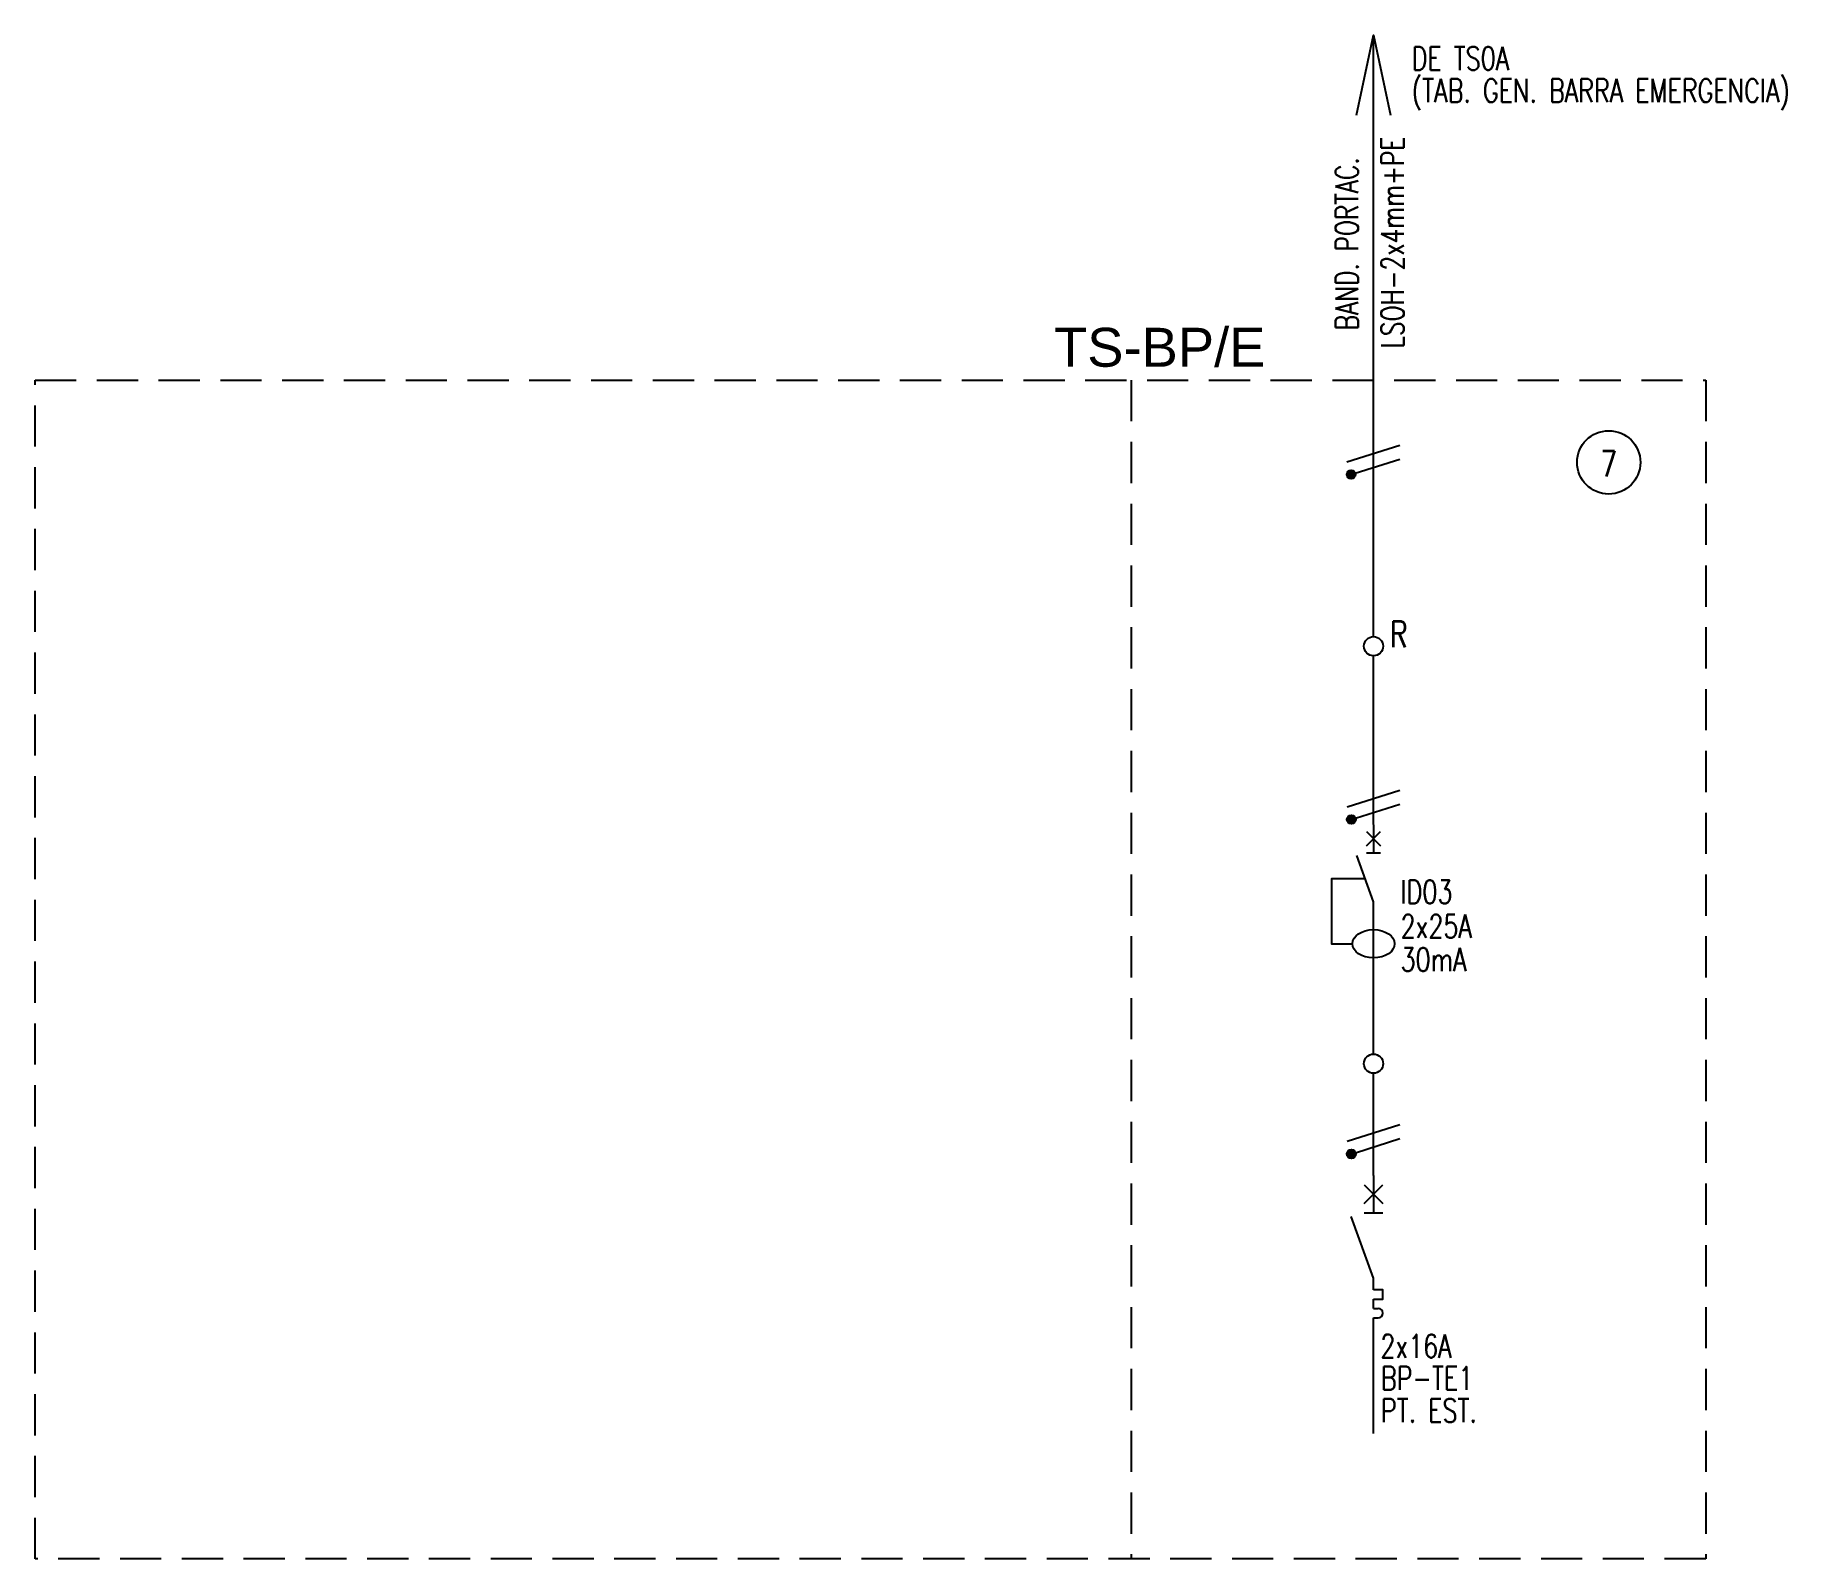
# Model space of a CAD drawing. Extents: x 3598.4 to 3611.9, y 1394.2 to 1406.
import ezdxf
from ezdxf.enums import TextEntityAlignment as Align

# ---------------------------------------------------------------- set-up
doc = ezdxf.new("R2010")
doc.units = 0
doc.linetypes.add('OCJ-ESQUEMAS UNIFILARES-CORREGIDOS IDO-REV.br$0$DASHED', pattern=[19.05, 12.7, -6.35])
for name, color, linetype in [('OCJ-ESQUEMAS UNIFILARES-CORREGIDOS IDO-REV.br$0$00-IE-CABLES', 10, 'Continuous'), ('OCJ-ESQUEMAS UNIFILARES-CORREGIDOS IDO-REV.br$0$01-ELE-APARATOS', 170, 'Continuous'), ('OCJ-ESQUEMAS UNIFILARES-CORREGIDOS IDO-REV.br$0$ELECTRIC', 4, 'Continuous'), ('OCJ-ESQUEMAS UNIFILARES-CORREGIDOS IDO-REV.br$0$TEXTO', 7, 'Continuous')]:
    doc.layers.add(name, color=color, linetype=linetype)
doc.styles.add('OCJ-ESQUEMAS UNIFILARES-CORREGIDOS IDO-REV.br$0$ARIAL', font='Arial.ttf', dxfattribs={"height": 0.2})
doc.styles.add('OCJ-ESQUEMAS UNIFILARES-CORREGIDOS IDO-REV.br$0$Electricidad', font='ROMANS.SHX', dxfattribs={"width": 0.75, "height": 0.175})

# ---------------------------------------------------------------- blocks, each defined once
blk = doc.blocks.new('OCJ-ESQUEMAS UNIFILARES-CORREGIDOS IDO-REV.br$0$Unif-Interruptor-Term')
for p, q in [((0, -1.013), (0.045, -1.013)), ((0, -1.103), (0.045, -1.103))]:
    blk.add_line(p, q)
for points in [[(-0.09, 0.177), (0.09, -0.003)], [(-0.09, -0.003), (0.09, 0.177)], [(0, 0.267), (0, -0.093)], [(0, -0.72), (-0.215, -0.128)], [(-0.09, -0.093), (0.09, -0.093)], [(0, -0.833), (0, -0.72)], [(0, -0.923), (0.09, -0.923), (0.09, -0.833), (0, -0.833)], [(0, -1.013), (0, -0.923)], [(0, -1.215), (0, -1.103)]]:
    blk.add_lwpolyline(points)
blk.add_arc((0.045, -1.058), 0.045, 270, 90)
blk = doc.blocks.new('OCJ-ESQUEMAS UNIFILARES-CORREGIDOS IDO-REV.br$0$Unif-Interruptor-Dif')
for points in [[(0, 0.177), (0, -0.093)], [(-0.068, 0.11), (0.068, -0.025)], [(-0.068, -0.025), (0.068, 0.11)], [(0, -0.565), (-0.162, -0.121)], [(-0.068, -0.093), (0.068, -0.093)], [(-0.081, -0.343), (-0.405, -0.343), (-0.405, -0.97), (-0.202, -0.97)], [(0, -1.308), (0, -0.565)]]:
    blk.add_lwpolyline(points)
blk.add_ellipse((0, -0.97), major_axis=(0.203, 0), ratio=0.670814)

msp = doc.modelspace()

# ---------------------------------------------------------------- hatches: boundary and pattern name
at = {"layer": 'OCJ-ESQUEMAS UNIFILARES-CORREGIDOS IDO-REV.br$0$00-IE-CABLES'}
for points in [[(3608.557, 1402.575, 1), (3608.612, 1402.615, 1)], [(3608.559, 1399.917, 1), (3608.614, 1399.957, 1)], [(3608.559, 1397.339, 1), (3608.614, 1397.379, 1)]]:
    msp.add_hatch(color=256, dxfattribs=at).paths.add_polyline_path(points)

# ---------------------------------------------------------------- linework, layer by layer
for p, q in [((3608.758, 1401.346), (3608.758, 1405.982)), ((3608.758, 1399.897), (3608.758, 1401.198)), ((3608.758, 1398.129), (3608.758, 1398.857)), ((3608.758, 1397.193), (3608.758, 1397.981)), ((3608.758, 1395.205), (3608.758, 1396.007))]:
    msp.add_line(p, q, dxfattribs=at)
for points in [[(3608.627, 1405.364), (3608.758, 1405.982), (3608.889, 1405.364)], [(3608.553, 1402.693), (3608.96, 1402.822)], [(3608.617, 1402.605), (3608.96, 1402.714)], [(3608.554, 1400.035), (3608.961, 1400.164)], [(3608.619, 1399.947), (3608.961, 1400.056)], [(3608.554, 1397.457), (3608.961, 1397.586)], [(3608.619, 1397.369), (3608.961, 1397.478)]]:
    msp.add_lwpolyline(points, dxfattribs=at)
for centre, radius in [((3608.585, 1402.595), 0.0338), ((3608.758, 1401.272), 0.0741), ((3608.587, 1399.937), 0.0338), ((3608.758, 1398.055), 0.0741), ((3608.587, 1397.359), 0.0338)]:
    msp.add_circle(centre, radius, dxfattribs=at)
at = {"layer": 'OCJ-ESQUEMAS UNIFILARES-CORREGIDOS IDO-REV.br$0$ELECTRIC', "linetype": 'OCJ-ESQUEMAS UNIFILARES-CORREGIDOS IDO-REV.br$0$DASHED', "ltscale": 0.025}
msp.add_lwpolyline([(3598.44, 1403.323), (3611.319, 1403.323), (3611.319, 1394.238), (3598.44, 1394.238)], close=True, dxfattribs=at)
msp.add_lwpolyline([(3606.889, 1403.323), (3606.889, 1394.238)], dxfattribs=at)
at = {"layer": 'OCJ-ESQUEMAS UNIFILARES-CORREGIDOS IDO-REV.br$0$TEXTO'}
msp.add_circle((3610.571, 1402.689), 0.244, dxfattribs=at)

# ---------------------------------------------------------------- block references
at = {"layer": 'OCJ-ESQUEMAS UNIFILARES-CORREGIDOS IDO-REV.br$0$01-ELE-APARATOS', "xscale": 0.7999999999999546, "yscale": 0.7999999999999546, "zscale": 0.7999999999999546}
for name, p in [('OCJ-ESQUEMAS UNIFILARES-CORREGIDOS IDO-REV.br$0$Unif-Interruptor-Dif', (3608.758, 1399.755)), ('OCJ-ESQUEMAS UNIFILARES-CORREGIDOS IDO-REV.br$0$Unif-Interruptor-Term', (3608.758, 1396.979))]:
    msp.add_blockref(name, p, dxfattribs=at)

# ---------------------------------------------------------------- texts
at = {"layer": 'OCJ-ESQUEMAS UNIFILARES-CORREGIDOS IDO-REV.br$0$TEXTO', "style": 'OCJ-ESQUEMAS UNIFILARES-CORREGIDOS IDO-REV.br$0$Electricidad', "width": 0.75}
for s, height, p in [('DE TS0A', 0.18, (3609.052, 1405.712)), ('(TAB. GEN. BARRA EMERGENCIA)', 0.18, (3609.052, 1405.464)), ('7', 0.2, (3610.507, 1402.579)), ('R', 0.2, (3608.884, 1401.266)), ('ID03', 0.18, (3608.967, 1399.289)), ('2x25A', 0.18, (3608.967, 1399.024)), ('30mA', 0.18, (3608.967, 1398.768)), ('2x16A', 0.18, (3608.811, 1395.789)), ('BP-TE1', 0.18, (3608.815, 1395.541)), ('PT. EST.', 0.18, (3608.815, 1395.292))]:
    msp.add_text(s, height=height, dxfattribs=at).set_placement(p)
for s, p in [('LSOH-2x4mm+PE', (3608.992, 1404.382)), ('BAND. PORTAC.', (3608.64, 1404.373))]:
    msp.add_text(s, height=0.175, rotation=90, dxfattribs=at).set_placement(p, align=Align.CENTER)
at = {"layer": 'OCJ-ESQUEMAS UNIFILARES-CORREGIDOS IDO-REV.br$0$TEXTO', "style": 'OCJ-ESQUEMAS UNIFILARES-CORREGIDOS IDO-REV.br$0$ARIAL'}
msp.add_text('TS-BP/E', height=0.3, dxfattribs=at).set_placement((3606.295, 1403.426))

doc.saveas('drawing.dxf')
